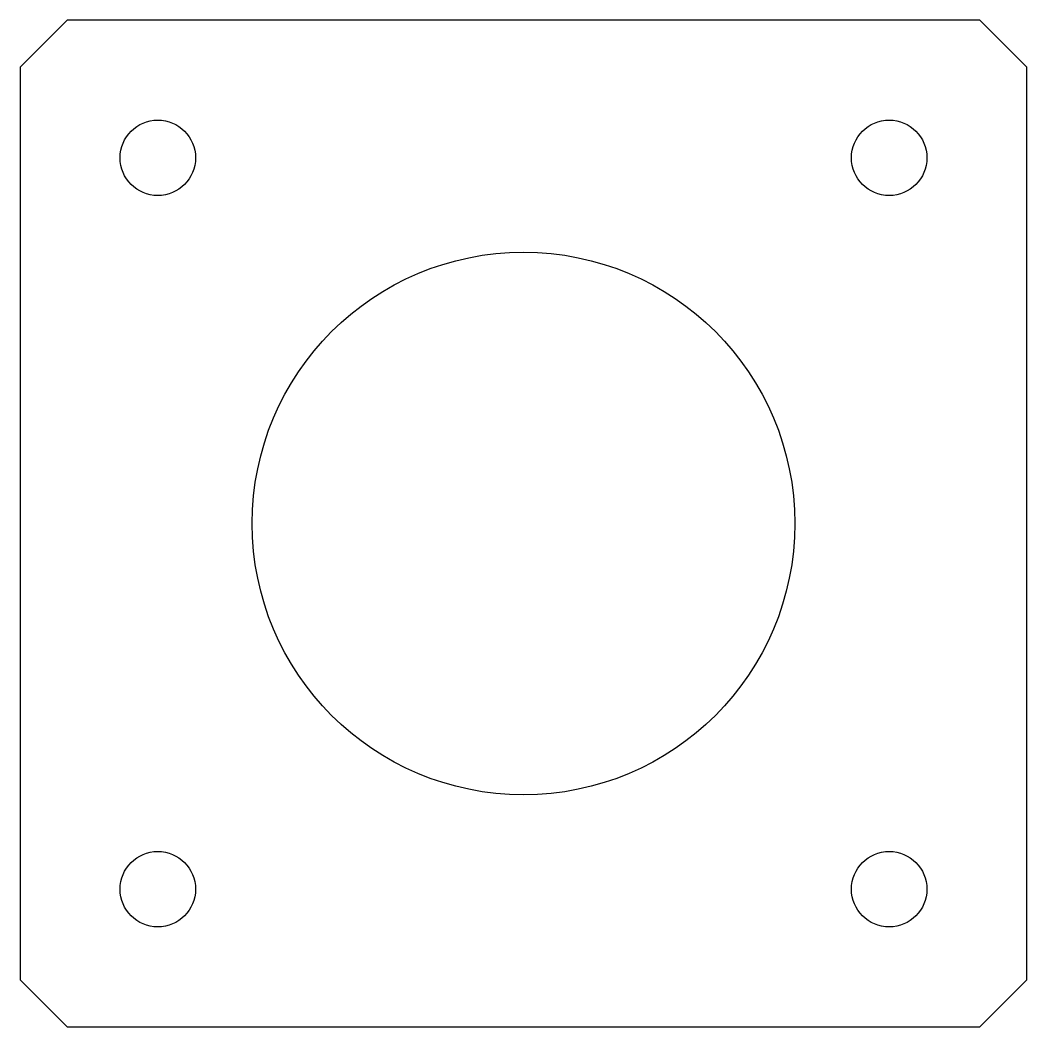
# Model space of a CAD drawing. Header units: millimetres. Extents: x 0 to 42.7, y 0 to 42.7.
import ezdxf

# ---------------------------------------------------------------- set-up
doc = ezdxf.new("R2010")
doc.units = ezdxf.units.MM

msp = doc.modelspace()

# ---------------------------------------------------------------- linework, layer by layer
msp.add_lwpolyline([(2, 42.67), (0, 40.67), (0, 2), (2, 0), (40.67, 0), (42.67, 2), (42.67, 40.67), (40.67, 42.67)], close=True)
for centre, radius in [((5.835, 36.835), 1.6), ((36.835, 36.835), 1.6), ((21.335, 21.335), 11.5), ((5.835, 5.835), 1.6), ((36.835, 5.835), 1.6)]:
    msp.add_circle(centre, radius)

doc.saveas('drawing.dxf')
